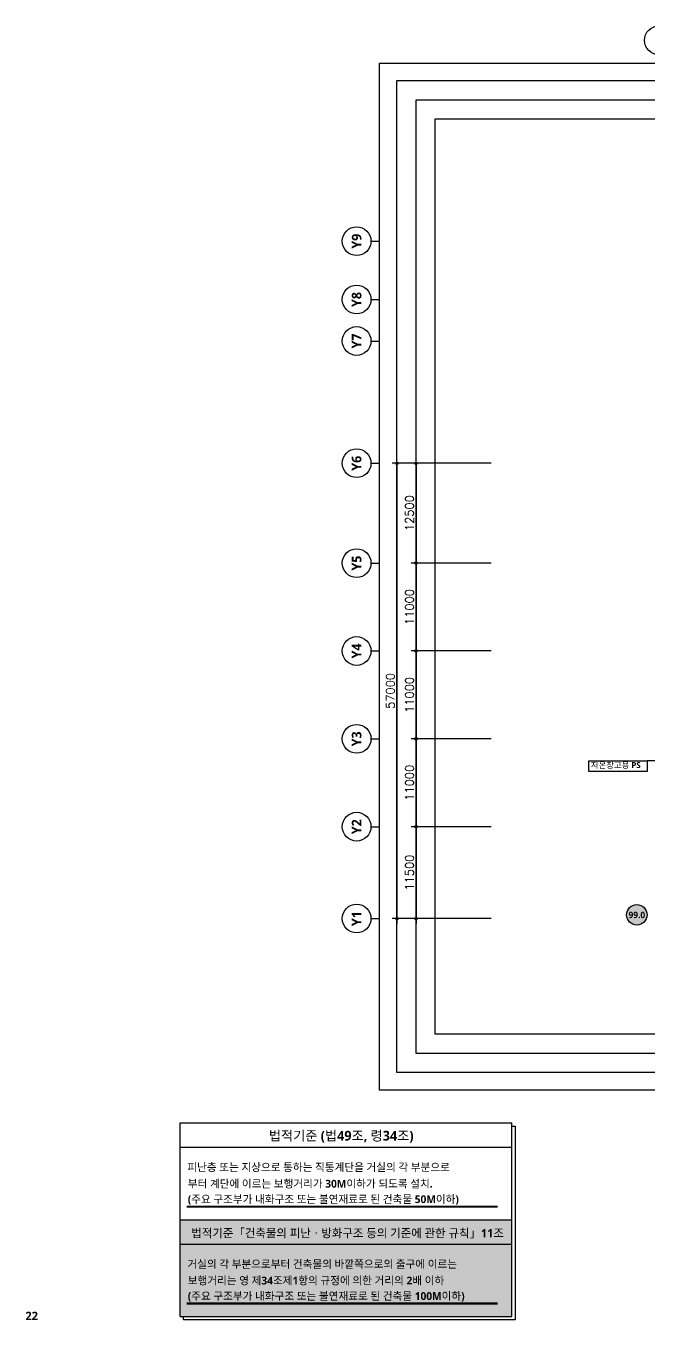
# Model space of a CAD drawing. Header units: millimetres. Extents: x 7833 to 190005487, y 7641 to 455456909.
# Drawn here: x 996517 to 1074436, y 7649 to 169666 of the extents above; entities that cross this region are included whole.
import ezdxf
from ezdxf.enums import TextEntityAlignment as Align

# ---------------------------------------------------------------- set-up
doc = ezdxf.new("R2010")
doc.units = ezdxf.units.MM
doc.header["$LTSCALE"] = 200
doc.header["$MEASUREMENT"] = 0
doc.header["$PDSIZE"] = -10
doc.layers.get('0').update_dxf_attribs({"linetype": 'CONTINUOUS'})
doc.layers.get('Defpoints').update_dxf_attribs({"color": 153, "linetype": 'CONTINUOUS'})
for name, color, linetype in [('A-ANNO-TEXT2', 3, 'CONTINUOUS'), ('A-ANNO-TITL', 7, 'CONTINUOUS'), ('SOL-창고', 8, 'CONTINUOUS'), ('T1', 2, 'CONTINUOUS'), ('TEX', 3, 'CONTINUOUS'), ('X-SEC-종$0$A-ST-AXIS-BUB', 7, 'CONTINUOUS'), ('도로레벨', 5, 'CONTINUOUS'), ('방수', 8, 'CONTINUOUS')]:
    doc.layers.add(name, color=color, linetype=linetype)
doc.layers.add('Defpoint', color=161, linetype='CONTINUOUS', plot=False)
doc.styles.add('SH_대대리576', font='')
doc.styles.get("Standard").update_dxf_attribs({"font": 'SIMPLEX.shx'})
doc.styles.get('SH_대대리576').set_extended_font_data('NanumGothic', bold=True)
doc.dimstyles.new('SHP 600', dxfattribs={"dimscale": 300, "dimtxt": 3.5, "dimasz": 1, "dimexe": 2, "dimexo": 2, "dimgap": 1, "dimtad": 1, "dimdec": 0, "dimzin": 0, "dimdsep": 46, "dimtxsty": 'Standard', "dimblk": 'DIMDOT', "dimcen": 0.09, "dimclrt": 3, "dimadec": 0, "dimazin": 1, "dimtfac": 1, "dimtdec": 0, "dimtix": 1, "dimtmove": 2, "dimatfit": 0, "dimldrblk": 'DIMDOT', "dimfxl": 1, "dimtolj": 1, "dimtzin": 0, "dimarcsym": 0})

# ---------------------------------------------------------------- blocks, each defined once
blk = doc.blocks.new('X-SEC-종$0$A-ST-AXIS-BUB-1')
at = {"layer": 'X-SEC-종$0$A-ST-AXIS-BUB'}
blk.add_line((0, 350), (0, 0), dxfattribs=at)
blk.add_circle((0, 950), 600, dxfattribs=at)
blk = doc.blocks.new('DIMDOT')
at = {"color": 0}
blk.add_line((-2, 0), (2, 0), dxfattribs=at)
for radius in [0.5, 0.25]:
    blk.add_circle((0, 0), radius, dxfattribs=at)
blk = doc.blocks.new('*D1873')
at = {"color": 0, "lineweight": -2}
for p, q in [((1054782, 114916), (1042382, 114916)), ((1042982, 114616), (1042982, 58216)), ((1054782, 57916), (1042382, 57916))]:
    blk.add_line(p, q, dxfattribs=at)
at = {"layer": 'Defpoints', "color": 0}
for p in [(1055382, 114916), (1042982, 57916), (1055382, 57916)]:
    blk.add_point(p, dxfattribs=at)
at = {"color": 0, "linetype": 'ByBlock', "lineweight": -2, "xscale": 300, "yscale": 300, "zscale": 300}
for p, rotation in [((1042982, 114916), 90), ((1042982, 57916), 270)]:
    blk.add_blockref('DIMDOT', p, dxfattribs=dict(at, rotation=rotation))
at = {"color": 3, "insert": (1042156, 86416), "char_height": 1050, "attachment_point": 5, "rotation": 90}
blk.add_mtext('\\A1;57000', dxfattribs=at)
blk = doc.blocks.new('*D1874')
at = {"color": 0, "lineweight": -2}
for p, q in [((1054782, 69416), (1044782, 69416)), ((1045382, 69116), (1045382, 58216)), ((1054782, 57916), (1044782, 57916))]:
    blk.add_line(p, q, dxfattribs=at)
at = {"layer": 'Defpoints', "color": 0}
for p in [(1055382, 69416), (1045382, 57916), (1055382, 57916)]:
    blk.add_point(p, dxfattribs=at)
at = {"color": 0, "linetype": 'ByBlock', "lineweight": -2, "xscale": 300, "yscale": 300, "zscale": 300}
for p, rotation in [((1045382, 69416), 90), ((1045382, 57916), 270)]:
    blk.add_blockref('DIMDOT', p, dxfattribs=dict(at, rotation=rotation))
at = {"color": 3, "insert": (1044556, 63666), "char_height": 1050, "attachment_point": 5, "rotation": 90}
blk.add_mtext('\\A1;11500', dxfattribs=at)
blk = doc.blocks.new('*D1875')
at = {"color": 0, "lineweight": -2}
for p, q in [((1054782, 80416), (1044782, 80416)), ((1045382, 80116), (1045382, 69716)), ((1054782, 69416), (1044782, 69416))]:
    blk.add_line(p, q, dxfattribs=at)
at = {"layer": 'Defpoints', "color": 0}
for p in [(1055382, 80416), (1045382, 69416), (1055382, 69416)]:
    blk.add_point(p, dxfattribs=at)
at = {"color": 0, "linetype": 'ByBlock', "lineweight": -2, "xscale": 300, "yscale": 300, "zscale": 300}
for p, rotation in [((1045382, 80416), 90), ((1045382, 69416), 270)]:
    blk.add_blockref('DIMDOT', p, dxfattribs=dict(at, rotation=rotation))
at = {"color": 3, "insert": (1044556, 74916), "char_height": 1050, "attachment_point": 5, "rotation": 90}
blk.add_mtext('\\A1;11000', dxfattribs=at)
blk = doc.blocks.new('*D1876')
at = {"color": 0, "lineweight": -2}
for p, q in [((1054782, 91416), (1044782, 91416)), ((1045382, 91116), (1045382, 80716)), ((1054782, 80416), (1044782, 80416))]:
    blk.add_line(p, q, dxfattribs=at)
at = {"layer": 'Defpoints', "color": 0}
for p in [(1055382, 91416), (1045382, 80416), (1055382, 80416)]:
    blk.add_point(p, dxfattribs=at)
at = {"color": 0, "linetype": 'ByBlock', "lineweight": -2, "xscale": 300, "yscale": 300, "zscale": 300}
for p, rotation in [((1045382, 91416), 90), ((1045382, 80416), 270)]:
    blk.add_blockref('DIMDOT', p, dxfattribs=dict(at, rotation=rotation))
at = {"color": 3, "insert": (1044556, 85916), "char_height": 1050, "attachment_point": 5, "rotation": 90}
blk.add_mtext('\\A1;11000', dxfattribs=at)
blk = doc.blocks.new('*D1877')
at = {"color": 0, "lineweight": -2}
for p, q in [((1054782, 102416), (1044782, 102416)), ((1045382, 102116), (1045382, 91716)), ((1054782, 91416), (1044782, 91416))]:
    blk.add_line(p, q, dxfattribs=at)
at = {"layer": 'Defpoints', "color": 0}
for p in [(1055382, 102416), (1045382, 91416), (1055382, 91416)]:
    blk.add_point(p, dxfattribs=at)
at = {"color": 0, "linetype": 'ByBlock', "lineweight": -2, "xscale": 300, "yscale": 300, "zscale": 300}
for p, rotation in [((1045382, 102416), 90), ((1045382, 91416), 270)]:
    blk.add_blockref('DIMDOT', p, dxfattribs=dict(at, rotation=rotation))
at = {"color": 3, "insert": (1044556, 96916), "char_height": 1050, "attachment_point": 5, "rotation": 90}
blk.add_mtext('\\A1;11000', dxfattribs=at)
blk = doc.blocks.new('*D1878')
at = {"color": 0, "lineweight": -2}
for p, q in [((1054782, 114916), (1044782, 114916)), ((1045382, 114616), (1045382, 102716)), ((1054782, 102416), (1044782, 102416))]:
    blk.add_line(p, q, dxfattribs=at)
at = {"layer": 'Defpoints', "color": 0}
for p in [(1055382, 114916), (1045382, 102416), (1055382, 102416)]:
    blk.add_point(p, dxfattribs=at)
at = {"color": 0, "linetype": 'ByBlock', "lineweight": -2, "xscale": 300, "yscale": 300, "zscale": 300}
for p, rotation in [((1045382, 114916), 90), ((1045382, 102416), 270)]:
    blk.add_blockref('DIMDOT', p, dxfattribs=dict(at, rotation=rotation))
at = {"color": 3, "insert": (1044556, 108666), "char_height": 1050, "attachment_point": 5, "rotation": 90}
blk.add_mtext('\\A1;12500', dxfattribs=at)
blk = doc.blocks.new('법적기준')
blk.add_wipeout([(1111323002, 333442679), (1111322977, 333402275), (1111323661, 333402275), (1111323661, 333401590), (1111392891, 333401590), (1111392891, 333441994), (1111392206, 333441994), (1111392206, 333442679)]).dxf.layer = '방수'
at = {"layer": 'SOL-창고'}
h = blk.add_hatch(color=254, dxfattribs=at)
h.paths.add_polyline_path([(1111392206, 333417426), (1111392206, 333422477), (1111323002, 333422477), (1111323002, 333417426)])
h.paths.add_polyline_path([(1111323002, 333417426), (1111323002, 333402275), (1111392206, 333402275), (1111392206, 333417426)])
at = {"color": 7}
for p, q in [((1111323002, 333402275), (1111323002, 333442679)), ((1111323002, 333442679), (1111392206, 333442679)), ((1111392206, 333402275), (1111392206, 333442679)), ((1111323002, 333437628), (1111392206, 333437628)), ((1111323002, 333422477), (1111392206, 333422477)), ((1111323002, 333417426), (1111392206, 333417426))]:
    blk.add_line(p, q, dxfattribs=at)
blk.add_line((1111322977, 333402275), (1111392206, 333402275))
blk.add_lwpolyline([(1111392206, 333441994), (1111392891, 333441994), (1111392891, 333401590), (1111323661, 333401590), (1111323661, 333402275)], dxfattribs=at)
at = {"layer": 'TEX', "color": 5}
for p, q in [((1111324342, 333425348), (1111389201, 333425348)), ((1111324342, 333425186), (1111389201, 333425186)), ((1111324342, 333405146), (1111389201, 333405146)), ((1111324342, 333404984), (1111389201, 333404984))]:
    blk.add_line(p, q, dxfattribs=at)
at = {"layer": 'T1', "color": 3, "style": 'SH_대대리576'}
for s, height, p in [('법적기준 (법49조, 령34조)', 2020.2, (1111341492, 333439023)), ('피난층 또는 지상으로 통하는 직통계단을 거실의 각 부분으로', 1623.93, (1111324483, 333432638)), ('부터 계단에 이르는 보행거리가 30M이하가 되도록 설치.', 1623.93, (1111324574, 333429194)), ('(주요 구조부가 내화구조 또는 불연재료로 된 건축물 50M이하)', 1623.93, (1111324574, 333425968)), ('법적기준「건축물의 피난ㆍ방화구조 등의 기준에 관한 규칙」11조', 1750, (1111325315, 333418821)), ('거실의 각 부분으로부터 건축물의 바깥쪽으로의 출구에 이르는', 1623.93, (1111324483, 333412437)), ('보행거리는 영 제34조제1항의 규정에 의한 거리의 2배 이하', 1623.93, (1111324574, 333408992)), ('(주요 구조부가 내화구조 또는 불연재료로 된 건축물 100M이하)', 1623.93, (1111324574, 333405766))]:
    blk.add_text(s, height=height, dxfattribs=at).set_placement(p)

msp = doc.modelspace()

# ---------------------------------------------------------------- hatches: boundary and pattern name
at = {"layer": '도로레벨', "linetype": 'Continuous', "true_color": 0xffffff}
h = msp.add_hatch(color=7, dxfattribs=at)
edge = h.paths.add_edge_path()
edge.add_arc((1073023.3, 58389.3), 1279.4, 0, 360)

# ---------------------------------------------------------------- linework, layer by layer
at = {"elevation": 103000}
msp.add_lwpolyline([(1067017.3, 77673.6), (1074310.5, 77673.6), (1074310.5, 76338.6), (1067017.3, 76338.6)], close=True, dxfattribs=at)
msp.add_lwpolyline([(1092363.4, 77673.6), (1074310.5, 77673.6)], dxfattribs=at)
at = {"layer": 'Defpoint', "elevation": 103000}
for points in [[(1211981.8, 36444.9), (1040781.8, 36444.9), (1040781.8, 165016.3), (1211981.8, 165016.3)], [(1209781.8, 38644.9), (1042981.8, 38644.9), (1042981.8, 162816.3), (1209781.8, 162816.3)], [(1207381.8, 41044.9), (1045381.8, 41044.9), (1045381.8, 160416.3), (1207381.8, 160416.3)], [(1204981.8, 43444.9), (1047781.8, 43444.9), (1047781.8, 158016.3), (1204981.8, 158016.3)]]:
    msp.add_lwpolyline(points, close=True, dxfattribs=at)
at = {"layer": '도로레벨', "color": 7, "linetype": 'Continuous'}
msp.add_circle((1073023.3, 58389.3, 103000), 1279.4, dxfattribs=at)

# ---------------------------------------------------------------- block references
at = {"layer": 'X-SEC-종$0$A-ST-AXIS-BUB', "xscale": 3, "yscale": 3, "zscale": 3}
msp.add_blockref('X-SEC-종$0$A-ST-AXIS-BUB-1', (1075781.8, 165016.3, 103000), dxfattribs=at)
at = {"layer": 'X-SEC-종$0$A-ST-AXIS-BUB', "xscale": 3, "yscale": 3, "zscale": 3, "rotation": 90}
for p in [(1040781.8, 142716.3, 103000), (1040781.8, 135416.3, 103000), (1040781.8, 130216.3, 103000), (1040781.8, 114916.3, 103000), (1040781.8, 102416.3, 103000), (1040781.8, 91416.3, 103000), (1040781.8, 80416.3, 103000), (1040781.8, 69416.3, 103000), (1040781.8, 57916.3, 103000)]:
    msp.add_blockref('X-SEC-종$0$A-ST-AXIS-BUB-1', p, dxfattribs=at)
at = {"layer": '방수', "xscale": 0.6, "yscale": 0.6, "zscale": 0.6}
msp.add_blockref('법적기준', (-665777953.1, -200033282.6, 103000), dxfattribs=at)

# ---------------------------------------------------------------- texts
at = {"layer": 'A-ANNO-TEXT2', "style": 'SH_대대리576'}
msp.add_text('저온창고용 PS', height=750, dxfattribs=at).set_placement((1067262.6, 76753.8, 103000))
at = {"layer": 'A-ANNO-TEXT2', "color": 6, "style": 'SH_대대리576'}
msp.add_text('99.0', height=800, dxfattribs=at).set_placement((1073023.9, 58376.1, 103000), align=Align.MIDDLE_CENTER)
at = {"layer": 'A-ANNO-TITL', "style": 'SH_대대리576'}
msp.add_text('22', height=1050, dxfattribs=at).set_placement((997247.3, 8181.3), align=Align.MIDDLE)
at = {"layer": 'X-SEC-종$0$A-ST-AXIS-BUB', "style": 'SH_대대리576'}
for s, p in [('Y9', (1037931.8, 142716.3, 103000)), ('Y8', (1037931.8, 135416.3, 103000)), ('Y7', (1037931.8, 130216.3, 103000)), ('Y6', (1037931.8, 114916.3, 103000)), ('Y5', (1037931.8, 102416.3, 103000)), ('Y4', (1037931.8, 91416.3, 103000)), ('Y3', (1037931.8, 80416.3, 103000)), ('Y2', (1037931.8, 69416.3, 103000)), ('Y1', (1037931.8, 57916.3, 103000))]:
    msp.add_text(s, height=1200, rotation=90, dxfattribs=at).set_placement(p, align=Align.MIDDLE_CENTER)

# ---------------------------------------------------------------- dimensions: what is measured, and where the dimension line sits
for base, p1, p2, picture, middle in [((1042981.8, 57916.3, 103000), (1055381.8, 114916.3, 103000), (1055381.8, 57916.3, 103000), '*D1873', (1042156.1, 86416.3, 103000)), ((1045381.8, 102416.3, 103000), (1055381.8, 114916.3, 103000), (1055381.8, 102416.3, 103000), '*D1878', (1044556.1, 108666.3, 103000)), ((1045381.8, 91416.3, 103000), (1055381.8, 102416.3, 103000), (1055381.8, 91416.3, 103000), '*D1877', (1044556.1, 96916.3, 103000)), ((1045381.8, 80416.3, 103000), (1055381.8, 91416.3, 103000), (1055381.8, 80416.3, 103000), '*D1876', (1044556.1, 85916.3, 103000)), ((1045381.8, 69416.3, 103000), (1055381.8, 80416.3, 103000), (1055381.8, 69416.3, 103000), '*D1875', (1044556.1, 74916.3, 103000)), ((1045381.8, 57916.3, 103000), (1055381.8, 69416.3, 103000), (1055381.8, 57916.3, 103000), '*D1874', (1044556.1, 63666.3, 103000))]:
    dim = msp.add_linear_dim(base=base, p1=p1, p2=p2, angle=90, dimstyle='SHP 600')
    dim.commit()
    dim.dimension.update_dxf_attribs({"geometry": picture, "text_midpoint": middle})

doc.saveas('drawing.dxf')
